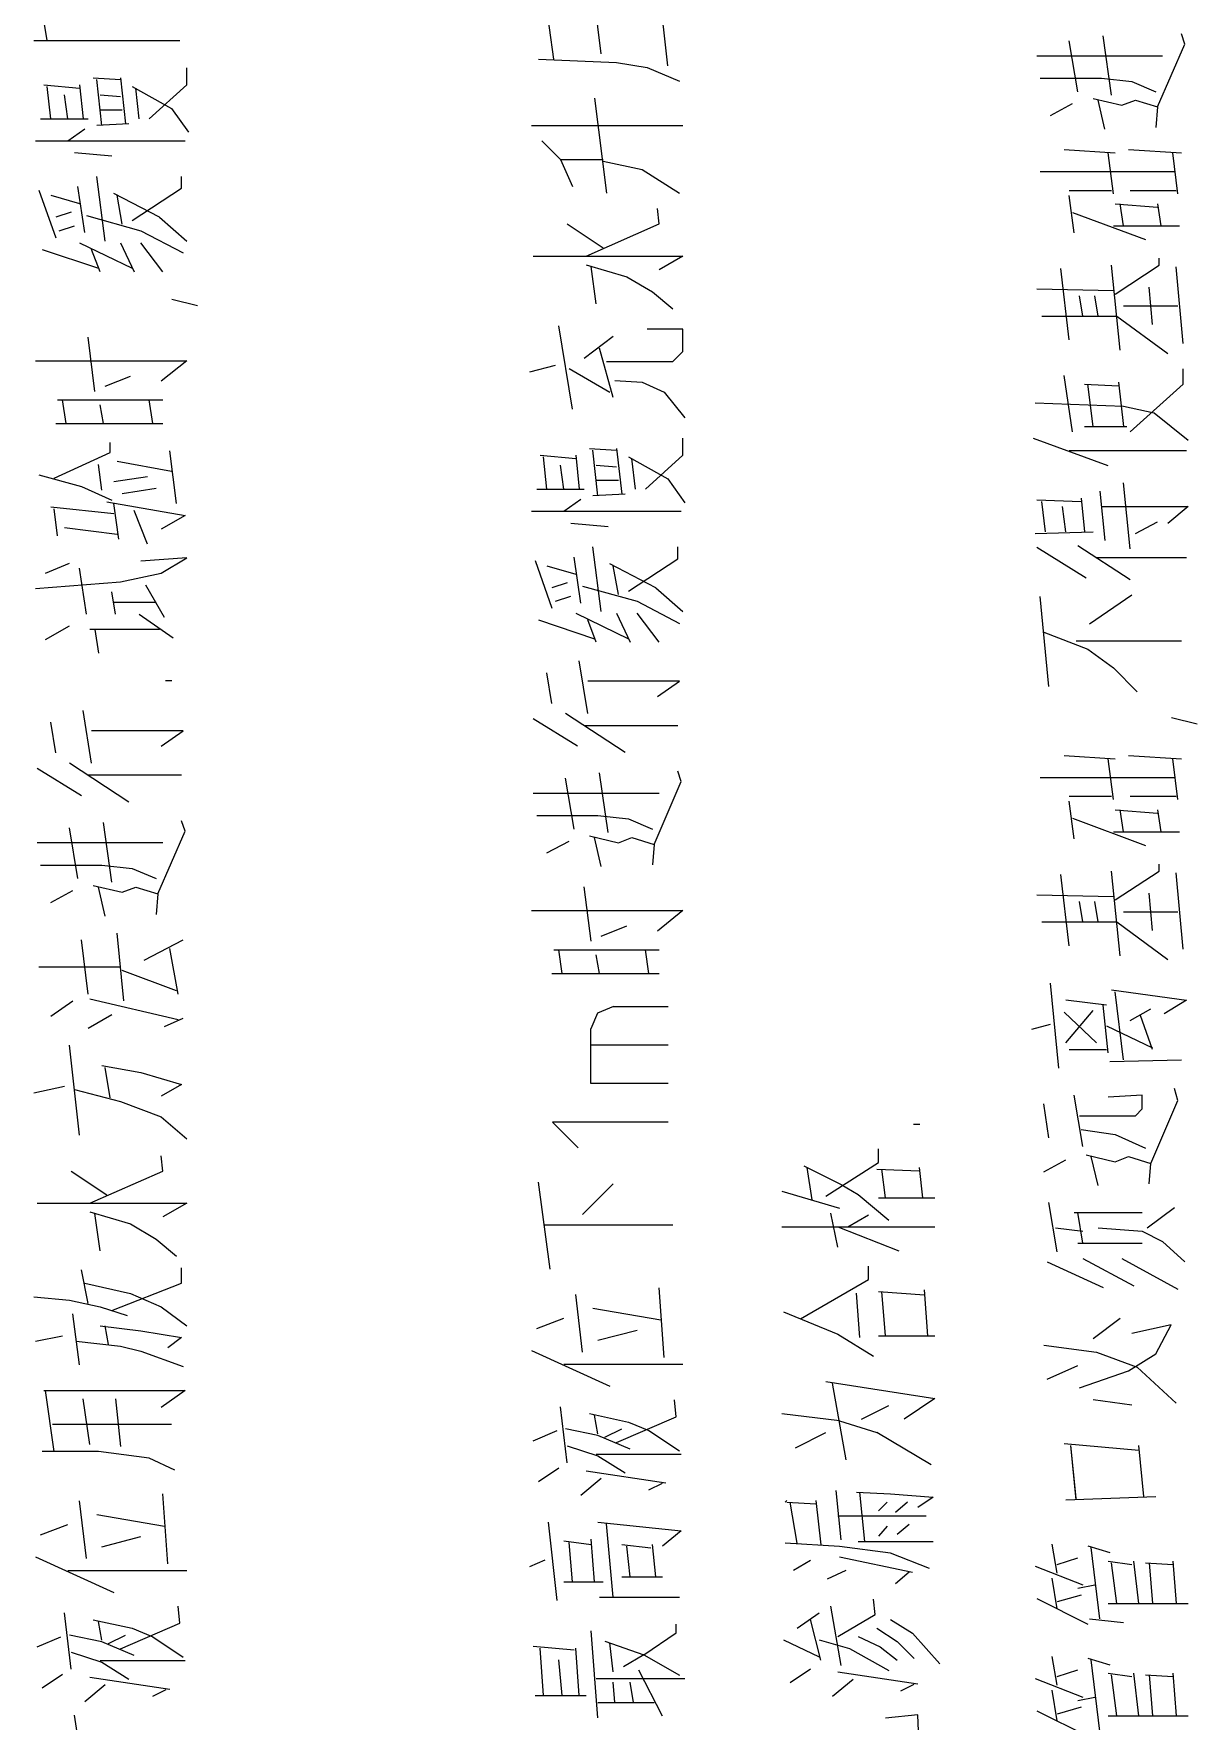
# Model space of a CAD drawing. Header units: millimetres. Extents: x 0 to 829, y 0 to 586.
# Drawn here: x 381.35 to 413.24, y 466.46 to 512.72 of the extents above; entities that cross this region are included whole.
import ezdxf

# ---------------------------------------------------------------- set-up
doc = ezdxf.new("R2010")
doc.units = ezdxf.units.MM

msp = doc.modelspace()

# ---------------------------------------------------------------- linework, layer by layer
at = {"color": 0, "lineweight": 0}
for points in [[(395.605, 512.028722), (395.372167, 513.753806)], [(396.90675, 512.169833), (396.723306, 513.662083)], [(398.727083, 511.84175), (398.49425, 513.986639)], [(381.719667, 512.54025), (381.627944, 513.097639)], [(410.897917, 511.040944), (410.665083, 512.670778)], [(412.901694, 512.437944), (412.809972, 512.720167)], [(381.34925, 512.54025), (385.356806, 512.54025)], [(409.966583, 511.132667), (409.73375, 512.533194)], [(412.157333, 510.716389), (412.901694, 512.437944)], [(384.517194, 510.395361), (385.543778, 511.326694), (385.543778, 511.792361)], [(395.185194, 512.028722), (397.326556, 511.937), (398.166167, 511.795889), (399.051639, 511.421944)], [(412.294917, 512.113389), (408.848278, 512.113389)], [(381.627944, 511.326694), (382.605139, 511.234972)], [(381.814917, 510.395361), (381.719667, 511.280833)], [(382.605139, 511.326694), (382.700389, 510.395361)], [(382.979083, 511.513667), (383.726972, 511.467806)], [(383.211917, 510.208389), (383.074333, 511.467806)], [(383.726972, 511.513667), (383.864556, 510.257778)], [(384.051528, 511.280833), (385.123972, 510.674056), (385.589639, 510.021417)], [(384.2385, 510.395361), (384.14325, 511.234972)], [(408.94, 511.506611), (410.619222, 511.506611), (411.455306, 511.414889), (412.107944, 511.132667)], [(382.280583, 510.395361), (382.188861, 511.048)], [(383.166056, 511.048), (383.726972, 511.002139)], [(396.723306, 510.956278), (397.047861, 508.34925)], [(409.218694, 510.483556), (409.825472, 510.808111)], [(410.386389, 510.949222), (411.176611, 510.76225), (411.550556, 510.899833), (412.157333, 510.716389), (412.107944, 510.155472)], [(410.710944, 510.109611), (410.523972, 510.899833)], [(381.536222, 510.395361), (382.8415, 510.395361)], [(383.772833, 510.628194), (383.166056, 510.628194)], [(382.280583, 509.788583), (382.74625, 510.116667)], [(383.959806, 510.257778), (383.074333, 510.208389)], [(394.998222, 510.211917), (399.146889, 510.211917)], [(381.395111, 509.788583), (385.497917, 509.788583)], [(382.467556, 509.464028), (383.490611, 509.372306)], [(395.276917, 509.792111), (395.788444, 509.280583), (396.116528, 508.532694)], [(409.592639, 509.548694), (410.989639, 509.456972)], [(410.943778, 508.338667), (410.806194, 509.456972)], [(411.363583, 509.548694), (412.809972, 509.456972)], [(412.714722, 508.338667), (412.577139, 509.456972)], [(395.788444, 509.280583), (396.956139, 509.280583)], [(396.956139, 509.234722), (398.028583, 508.998361), (399.051639, 508.34925)], [(408.94, 508.945444), (412.623, 508.945444)], [(382.74625, 507.273278), (382.559278, 508.532694)], [(383.307167, 507.040444), (383.074333, 508.811389)], [(384.051528, 507.601361), (385.402667, 508.486833), (385.402667, 508.811389)], [(381.486833, 508.437444), (381.956028, 507.132167)], [(381.814917, 508.299861), (382.605139, 508.067028)], [(384.795889, 507.693083), (383.54, 508.345722)], [(383.772833, 507.506111), (383.631722, 508.299861)], [(409.73375, 508.430389), (410.897917, 508.430389)], [(409.871333, 507.266222), (409.73375, 508.292806)], [(410.989639, 508.059972), (412.157333, 507.964722)], [(411.222472, 507.453194), (411.13075, 508.059972)], [(411.409444, 508.430389), (412.668861, 508.430389)], [(412.157333, 508.059972), (412.249056, 507.453194)], [(382.372306, 507.834194), (381.956028, 507.693083)], [(382.792111, 507.738944), (384.284361, 507.319139), (385.448528, 506.715889)], [(384.795889, 507.693083), (385.543778, 507.040444)], [(396.490472, 506.624167), (398.49425, 507.509639), (398.444861, 507.929444)], [(409.825472, 507.827139), (411.82925, 507.07925)], [(382.04775, 507.319139), (382.467556, 507.46025)], [(395.975417, 507.509639), (396.956139, 506.857)], [(410.943778, 507.453194), (412.760583, 507.453194)], [(381.582083, 506.807611), (383.120194, 506.296083)], [(382.605139, 506.994583), (384.051528, 506.296083)], [(383.166056, 506.200833), (382.933222, 506.807611)], [(383.726972, 506.994583), (384.097389, 506.200833)], [(384.891139, 506.200833), (384.284361, 506.994583)], [(395.044083, 506.624167), (399.146889, 506.624167), (398.49425, 506.250222)], [(396.490472, 506.391333), (397.608778, 506.06325), (398.307278, 505.643444), (398.864667, 505.177778)], [(396.769167, 505.318889), (396.628056, 506.345472)], [(409.73375, 504.331111), (409.500917, 506.289028)], [(411.13075, 504.052417), (410.897917, 506.38075)], [(410.989639, 505.587), (412.203194, 506.38075), (412.203194, 506.567722)], [(412.855833, 504.235861), (412.668861, 506.334889)], [(408.848278, 505.728111), (410.943778, 505.68225)], [(412.016222, 504.750917), (411.9245, 505.773972)], [(385.836583, 505.265972), (385.134556, 505.438833)], [(410.104167, 504.98375), (410.012444, 505.541139)], [(410.523972, 504.98375), (410.43225, 505.541139)], [(411.222472, 505.262444), (412.714722, 505.262444)], [(408.985861, 504.98375), (411.039028, 504.98375)], [(411.039028, 504.98375), (412.436028, 503.957167)], [(383.024944, 502.92), (382.8415, 504.408722)], [(396.116528, 502.429639), (395.742583, 504.712111)], [(396.441083, 503.826639), (397.234833, 504.433417)], [(398.864667, 503.734917), (399.146889, 504.013611), (399.146889, 504.620389), (398.166167, 504.620389)], [(397.234833, 502.754194), (396.860889, 504.105333)], [(381.395111, 503.756083), (385.543778, 503.756083), (384.845278, 503.198694)], [(394.952361, 503.452694), (395.650861, 503.639667)], [(396.024806, 503.547944), (397.143111, 502.895306)], [(397.047861, 503.734917), (398.864667, 503.734917)], [(411.409444, 501.812278), (412.855833, 503.117556), (412.855833, 503.537361)], [(383.307167, 503.057583), (384.005667, 503.339806)], [(397.280694, 503.219861), (398.028583, 503.174), (398.631833, 502.895306), (399.19275, 502.196806)], [(409.825472, 501.812278), (409.592639, 503.350389)], [(410.153556, 503.117556), (411.084889, 503.071694)], [(410.386389, 501.953389), (410.245278, 503.117556)], [(411.084889, 503.166944), (411.222472, 501.953389)], [(382.001889, 502.687167), (384.891139, 502.687167)], [(382.234722, 502.034528), (382.139472, 502.687167)], [(383.257778, 502.034528), (383.166056, 502.546056)], [(384.612444, 502.034528), (384.517194, 502.687167)], [(408.798889, 502.606028), (411.222472, 502.514306), (412.062083, 502.327333), (412.993417, 501.579444)], [(381.956028, 502.034528), (384.891139, 502.034528)], [(381.906639, 500.542278), (383.44475, 501.240778), (383.44475, 501.519472)], [(398.120306, 500.238889), (399.146889, 501.170222), (399.146889, 501.635889)], [(410.806194, 500.880944), (408.753028, 501.628833)], [(410.153556, 501.953389), (411.317722, 501.953389)], [(385.261556, 499.843778), (385.078111, 501.286639)], [(395.231056, 501.170222), (396.20825, 501.0785)], [(395.418028, 500.238889), (395.322778, 501.124361)], [(396.20825, 501.170222), (396.3035, 500.238889)], [(396.582194, 501.357194), (397.326556, 501.311333)], [(396.815028, 500.051917), (396.673917, 501.311333)], [(397.326556, 501.357194), (397.467667, 500.097778)], [(397.654639, 501.124361), (398.727083, 500.517583), (399.19275, 499.864944)], [(397.841611, 500.238889), (397.746361, 501.0785)], [(409.73375, 501.30075), (412.947556, 501.30075)], [(381.486833, 500.634), (382.654528, 500.309444), (383.490611, 499.9355)], [(383.211917, 500.214194), (383.120194, 500.916222)], [(383.54, 500.447028), (384.471333, 500.588139)], [(383.631722, 501.007944), (385.123972, 500.72925)], [(395.883694, 500.238889), (395.788444, 500.891528)], [(396.769167, 500.891528), (397.326556, 500.845667)], [(383.772833, 500.122472), (384.704167, 500.263583)], [(395.139333, 500.238889), (396.441083, 500.238889)], [(397.375944, 500.471722), (396.769167, 500.471722)], [(410.569833, 500.182444), (410.710944, 498.831306)], [(411.409444, 498.598472), (411.222472, 500.415278)], [(383.54, 499.561556), (381.814917, 499.748528)], [(382.001889, 498.958306), (381.906639, 499.702667)], [(383.353028, 499.889639), (385.497917, 499.515694), (384.845278, 499.145278)], [(383.677583, 498.863056), (383.54, 499.843778)], [(395.883694, 499.632111), (396.349361, 499.960194)], [(397.559389, 500.097778), (396.673917, 500.051917)], [(408.848278, 499.949611), (410.058306, 499.90375)], [(409.081111, 499.064139), (408.985861, 499.90375)], [(409.6385, 499.064139), (409.546778, 499.762639)], [(410.058306, 499.995472), (410.153556, 499.064139)], [(410.619222, 499.762639), (412.993417, 499.762639), (412.436028, 499.296972)], [(384.471333, 498.725472), (384.097389, 499.656806)], [(394.998222, 499.632111), (399.0975, 499.632111)], [(396.070667, 499.307556), (397.093722, 499.212306)], [(411.550556, 499.018278), (412.157333, 499.342833)], [(382.188861, 499.191139), (383.631722, 499.004167)], [(408.798889, 499.018278), (410.386389, 499.064139)], [(381.395111, 497.511917), (383.726972, 497.698889), (384.845278, 497.931722), (385.543778, 498.351528), (384.284361, 498.259806)], [(395.089944, 498.280972), (395.555611, 496.975694)], [(396.349361, 497.116806), (396.162389, 498.376222)], [(396.90675, 496.883972), (396.673917, 498.654917)], [(397.654639, 497.441361), (399.005778, 498.326833), (399.005778, 498.654917)], [(408.848278, 498.644333), (410.199417, 497.804722)], [(409.966583, 498.690194), (411.409444, 497.758861)], [(410.478111, 498.365639), (412.947556, 498.365639)], [(381.673806, 497.931722), (382.326444, 498.210417)], [(382.792111, 496.813417), (382.605139, 498.072833)], [(395.418028, 498.139861), (396.20825, 497.907028)], [(398.399, 497.536611), (397.143111, 498.18925)], [(397.375944, 497.349639), (397.234833, 498.139861)], [(383.585861, 496.813417), (383.490611, 497.420194)], [(384.937, 496.721694), (384.425472, 497.607167)], [(395.975417, 497.674194), (395.555611, 497.536611)], [(396.395222, 497.582472), (397.887472, 497.162667), (399.051639, 496.555889)], [(398.399, 497.536611), (399.146889, 496.883972)], [(383.54, 497.1415), (384.704167, 497.1415)], [(395.650861, 497.162667), (396.070667, 497.303778)], [(409.172833, 494.82375), (408.94, 497.293194)], [(410.291139, 496.548833), (411.455306, 497.339056)], [(381.673806, 496.114917), (382.326444, 496.488861)], [(384.2385, 496.813417), (385.169833, 496.160778)], [(395.185194, 496.651139), (396.723306, 496.136083)], [(396.20825, 496.838111), (397.654639, 496.136083)], [(396.769167, 496.044361), (396.536333, 496.651139)], [(397.326556, 496.838111), (397.7005, 496.044361)], [(398.49425, 496.044361), (397.887472, 496.838111)], [(384.795889, 496.393611), (382.887361, 496.393611)], [(383.024944, 496.393611), (383.120194, 495.740972)], [(409.03525, 496.316), (410.245278, 495.850333), (410.943778, 495.335278), (411.596417, 494.682639)], [(409.920722, 496.083167), (412.809972, 496.083167)], [(396.536333, 494.086444), (396.3035, 495.532833)], [(395.555611, 494.365139), (395.418028, 495.20475)], [(385.134556, 494.978972), (384.958167, 494.978972)], [(398.444861, 494.552111), (399.051639, 494.971917), (396.536333, 494.971917)], [(382.933222, 492.72825), (382.700389, 494.171111)], [(381.956028, 493.006944), (381.814917, 493.846556)], [(395.044083, 493.948861), (396.257639, 493.200972)], [(397.559389, 493.014), (395.929556, 494.086444)], [(396.441083, 493.761889), (399.005778, 493.761889)], [(413.243889, 493.793639), (412.538333, 493.970028)], [(384.845278, 493.193917), (385.448528, 493.613722), (382.933222, 493.613722)], [(383.959806, 491.655806), (382.326444, 492.72825)], [(409.592639, 492.939917), (410.989639, 492.844667)], [(410.943778, 491.726361), (410.806194, 492.844667)], [(411.363583, 492.939917), (412.809972, 492.844667)], [(412.714722, 491.726361), (412.577139, 492.844667)], [(381.440972, 492.587139), (382.654528, 491.842778)], [(382.8415, 492.403694), (385.402667, 492.403694)], [(396.162389, 490.9185), (395.929556, 492.3155)], [(397.093722, 490.82325), (396.860889, 492.456611)], [(399.0975, 492.223778), (399.005778, 492.502472)], [(408.94, 492.333139), (412.623, 492.333139)], [(398.49425, 491.895694), (395.044083, 491.895694)], [(398.353139, 490.498694), (399.0975, 492.223778)], [(409.73375, 491.821611), (410.897917, 491.821611)], [(411.409444, 491.821611), (412.668861, 491.821611)], [(409.871333, 490.653917), (409.73375, 491.6805)], [(410.989639, 491.447667), (412.157333, 491.352417)], [(411.222472, 490.840889), (411.13075, 491.447667)], [(412.157333, 491.447667), (412.249056, 490.840889)], [(382.559278, 489.560306), (382.326444, 490.957306)], [(383.490611, 489.465056), (383.257778, 491.098417)], [(385.497917, 490.865583), (385.402667, 491.144278)], [(395.139333, 491.292444), (396.815028, 491.292444), (397.654639, 491.197194), (398.307278, 490.9185)], [(409.825472, 491.214833), (411.82925, 490.466944)], [(384.891139, 490.5375), (381.440972, 490.5375)], [(384.750028, 489.1405), (385.497917, 490.865583)], [(395.418028, 490.265861), (396.024806, 490.590417)], [(396.582194, 490.731528), (397.375944, 490.544556), (397.746361, 490.685667), (398.353139, 490.498694), (398.307278, 489.937778)], [(396.90675, 489.891917), (396.723306, 490.685667)], [(410.943778, 490.840889), (412.760583, 490.840889)], [(410.989639, 488.978222), (412.203194, 489.768444), (412.203194, 489.955417)], [(381.536222, 489.930722), (383.211917, 489.930722), (384.051528, 489.839), (384.704167, 489.560306)], [(409.73375, 487.718806), (409.500917, 489.676722)], [(411.13075, 487.440111), (410.897917, 489.768444)], [(412.855833, 487.627083), (412.668861, 489.722583)], [(381.814917, 488.907667), (382.421694, 489.232222)], [(382.979083, 489.373333), (383.772833, 489.186361), (384.14325, 489.327472), (384.750028, 489.1405), (384.704167, 488.579583)], [(383.307167, 488.533722), (383.120194, 489.327472)], [(396.628056, 487.842278), (396.441083, 489.334528)], [(408.848278, 489.115806), (410.943778, 489.069944)], [(412.016222, 488.138611), (411.9245, 489.165194)], [(394.998222, 488.681889), (399.146889, 488.681889), (398.444861, 488.120972)], [(410.104167, 488.371444), (410.012444, 488.932361)], [(410.523972, 488.371444), (410.43225, 488.932361)], [(411.222472, 488.650139), (412.714722, 488.650139)], [(396.90675, 487.983389), (397.608778, 488.262083)], [(408.985861, 488.371444), (411.039028, 488.371444)], [(411.039028, 488.371444), (412.436028, 487.344861)], [(382.8415, 486.388833), (382.654528, 487.881083)], [(383.818694, 486.205389), (383.631722, 488.068056)], [(384.376083, 487.323694), (385.448528, 487.881083)], [(385.310944, 486.388833), (385.078111, 487.64825)], [(395.605, 487.609444), (398.49425, 487.609444)], [(395.837833, 486.956806), (395.742583, 487.609444)], [(396.860889, 486.956806), (396.769167, 487.468333)], [(398.212028, 486.956806), (398.120306, 487.609444)], [(383.726972, 487.136722), (381.486833, 487.136722)], [(385.261556, 486.484083), (383.772833, 487.041472)], [(395.555611, 486.956806), (398.49425, 486.956806)], [(385.310944, 485.690333), (382.887361, 486.25125)], [(409.451528, 484.363889), (409.218694, 486.692222)], [(410.897917, 486.508778), (412.947556, 486.226556), (412.340778, 485.856139)], [(411.222472, 484.596722), (410.989639, 486.459389)], [(381.814917, 485.785583), (382.421694, 486.205389)], [(382.8415, 485.4575), (383.490611, 485.831444)], [(397.238361, 486.057222), (396.804444, 485.873778), (396.624528, 485.439861)], [(397.238361, 486.057222), (398.737667, 486.057222)], [(409.592639, 485.902), (410.478111, 485.062389)], [(410.756806, 486.088972), (409.6385, 486.226556)], [(409.6385, 485.062389), (410.386389, 485.947861)], [(410.806194, 484.783694), (410.665083, 486.088972)], [(411.409444, 485.669167), (411.970361, 485.993722)], [(412.016222, 484.875417), (411.691667, 485.80675)], [(384.937, 485.503361), (385.448528, 485.736194)], [(398.737667, 483.944083), (396.624528, 483.944083), (396.624528, 485.439861)], [(408.707167, 485.436333), (409.218694, 485.573917)], [(410.756806, 485.528056), (412.016222, 484.921278)], [(382.605139, 482.522389), (382.326444, 484.991833)], [(398.737667, 484.998889), (396.624528, 484.998889)], [(409.73375, 484.875417), (410.756806, 484.875417)], [(383.211917, 484.434444), (384.284361, 484.247472), (385.402667, 483.919389), (384.845278, 483.594833)], [(410.852056, 484.550861), (412.809972, 484.596722)], [(383.44475, 483.548972), (383.307167, 484.385056)], [(381.34925, 483.686556), (382.188861, 483.873528)], [(382.467556, 483.781806), (383.726972, 483.453722), (384.845278, 483.033917), (385.543778, 482.427139)], [(410.104167, 482.219), (409.871333, 483.619528)], [(411.550556, 483.058611), (411.737528, 483.245583), (411.737528, 483.619528), (410.806194, 483.570139)], [(411.9245, 481.195944), (411.970361, 481.753333), (412.714722, 483.478417)], [(412.714722, 483.478417), (412.623, 483.802972)], [(409.172833, 482.451833), (409.03525, 483.383167)], [(410.012444, 483.058611), (411.550556, 483.058611)], [(398.737667, 482.88575), (395.566194, 482.88575), (396.27175, 482.183722)], [(405.638, 482.82225), (405.461611, 482.82225)], [(410.058306, 482.684667), (410.989639, 482.547083)], [(410.989639, 482.547083), (411.82925, 482.173139)], [(404.509111, 481.781556), (404.509111, 482.1555)], [(382.887361, 480.659722), (384.891139, 481.541667), (384.845278, 481.961472)], [(402.459472, 481.689833), (403.482528, 481.174778), (403.948194, 480.896083), (404.787806, 480.197583)], [(402.692306, 480.7585), (402.551194, 481.643972)], [(403.062722, 480.850222), (404.509111, 481.781556)], [(405.719139, 480.804361), (405.627417, 481.643972)], [(409.03525, 481.5205), (409.6385, 481.848583)], [(410.199417, 481.986167), (410.989639, 481.799194), (411.363583, 481.940306), (411.970361, 481.753333)], [(410.523972, 481.146556), (410.337, 481.940306)], [(382.372306, 481.541667), (383.353028, 480.892556)], [(395.50975, 478.857028), (395.185194, 481.23475)], [(396.395222, 480.349278), (397.234833, 481.188889)], [(404.46325, 481.594583), (405.627417, 481.548722)], [(404.696083, 480.804361), (404.600833, 481.594583)], [(401.852694, 480.991333), (403.436667, 480.522139)], [(404.509111, 480.804361), (406.047222, 480.804361)], [(381.440972, 480.659722), (385.543778, 480.659722), (384.891139, 480.285778)], [(382.887361, 480.423361), (384.005667, 480.098806), (384.704167, 479.679), (385.261556, 479.213333)], [(383.166056, 479.354444), (383.024944, 480.3775)], [(403.390806, 479.453222), (403.203833, 480.384556)], [(403.6695, 480.010611), (404.230417, 480.338694)], [(409.405667, 479.32975), (409.172833, 480.680889)], [(409.871333, 480.402194), (411.737528, 480.402194)], [(410.104167, 479.562583), (409.966583, 480.402194)], [(411.875111, 479.982389), (412.623, 480.543306)], [(395.322778, 480.070583), (398.864667, 480.070583)], [(401.852694, 480.010611), (406.001361, 480.010611)], [(401.993806, 480.010611), (406.047222, 480.010611)], [(403.390806, 480.010611), (405.0665, 479.357972)], [(409.359806, 479.982389), (410.104167, 479.890667)], [(410.523972, 479.982389), (411.737528, 479.890667), (412.294917, 479.608444), (412.901694, 479.051056)], [(409.966583, 479.562583), (411.737528, 479.562583)], [(383.490611, 477.721083), (385.402667, 478.468972), (385.402667, 478.888778)], [(404.230417, 478.56775), (404.230417, 478.938167)], [(409.126972, 479.051056), (410.665083, 478.352556)], [(410.104167, 479.142778), (411.504694, 478.398417)], [(411.176611, 479.142778), (412.714722, 478.306694)], [(382.8415, 477.908056), (382.654528, 478.839389)], [(382.74625, 478.468972), (384.005667, 478.18675)], [(402.364222, 477.495306), (404.230417, 478.56775)], [(381.34925, 478.095028), (382.326444, 478.003306), (383.166056, 477.816333), (383.910417, 477.5835)], [(384.005667, 478.18675), (384.845278, 477.816333)], [(396.395222, 476.574556), (396.20825, 478.158528)], [(398.631833, 476.433444), (398.49425, 478.3455)], [(403.997583, 476.98025), (403.902333, 478.193806)], [(404.509111, 478.239667), (405.768528, 478.147944)], [(404.696083, 477.029639), (404.600833, 478.239667)], [(405.86025, 477.029639), (405.768528, 478.285528)], [(382.605139, 476.232361), (382.421694, 477.629361)], [(384.845278, 477.816333), (385.543778, 477.301278)], [(395.139333, 477.227194), (395.883694, 477.505889)], [(396.673917, 477.788111), (398.540111, 477.460028)], [(401.898556, 477.682278), (403.390806, 477.0755)], [(410.386389, 476.952028), (411.13075, 477.512944)], [(381.395111, 476.881472), (382.139472, 477.022583)], [(383.166056, 477.301278), (384.284361, 477.163694), (385.402667, 476.976722), (385.028722, 476.698028)], [(383.398889, 476.78975), (383.307167, 477.301278)], [(396.815028, 476.902639), (397.887472, 477.181333)], [(403.390806, 477.0755), (404.368, 476.468722)], [(404.509111, 477.029639), (406.047222, 477.029639)], [(405.768528, 477.029639), (405.86025, 477.029639)], [(410.012444, 475.600889), (411.363583, 476.066556), (412.107944, 476.53575), (412.52775, 477.325972), (411.455306, 477.093139)], [(382.513417, 476.881472), (383.726972, 476.743889), (384.284361, 476.602778), (385.448528, 476.182972)], [(394.998222, 476.620417), (397.143111, 475.643222)], [(409.03525, 476.768583), (410.478111, 476.581611), (411.596417, 476.161806), (412.668861, 475.181083)], [(395.883694, 476.25), (399.146889, 476.25)], [(409.126972, 475.833722), (409.966583, 476.207667)], [(403.062722, 475.770222), (406.047222, 475.304556), (405.207611, 474.743639)], [(403.623639, 473.625333), (403.249694, 475.724361)], [(381.627944, 475.530333), (385.497917, 475.530333), (384.845278, 475.064667)], [(381.906639, 473.854639), (381.673806, 475.530333)], [(382.887361, 474.041611), (382.700389, 475.2975)], [(383.585861, 475.2975), (383.726972, 473.992222)], [(397.326556, 474.105111), (398.959917, 474.803611), (398.914056, 475.269278)], [(410.386389, 475.276333), (411.455306, 475.135222)], [(395.975417, 473.544194), (395.788444, 475.082306)], [(396.582194, 474.895333), (397.654639, 474.6625), (398.212028, 474.429667), (399.051639, 473.872278)], [(396.815028, 474.337944), (396.723306, 474.849472)], [(403.436667, 474.697778), (401.852694, 474.88475)], [(403.436667, 474.697778), (404.46325, 474.373222)], [(404.043444, 474.743639), (404.787806, 475.117583)], [(385.123972, 474.599), (381.860778, 474.599)], [(395.044083, 474.150972), (395.696722, 474.429667)], [(397.7005, 473.918139), (396.815028, 474.292083), (395.929556, 474.479056)], [(397.002, 474.246222), (397.467667, 474.479056)], [(402.226639, 473.953417), (403.062722, 474.373222)], [(405.951972, 473.48775), (404.46325, 474.373222)], [(385.215694, 473.339583), (384.517194, 473.667667), (383.120194, 473.854639), (381.582083, 473.854639)], [(395.975417, 474.009861), (396.815028, 473.731167), (397.559389, 473.2655)], [(396.769167, 473.777028), (399.0975, 473.777028)], [(411.642278, 473.879333), (409.592639, 474.062778)], [(409.920722, 472.524667), (409.779611, 474.016917)], [(409.920722, 472.574056), (409.779611, 474.016917)], [(411.783389, 472.619917), (411.642278, 474.016917)], [(395.185194, 473.032667), (395.742583, 473.406611)], [(398.677694, 472.986806), (396.490472, 473.311361)], [(396.349361, 472.658722), (396.90675, 473.124389)], [(398.212028, 472.799833), (398.585972, 472.986806)], [(382.792111, 470.919528), (382.605139, 472.5035)], [(385.028722, 470.778417), (384.891139, 472.690472)], [(401.944417, 472.461167), (401.993806, 472.507028)], [(401.993806, 472.461167), (402.784028, 472.415306)], [(402.2725, 471.342861), (402.085528, 472.461167)], [(402.784028, 472.507028), (402.925139, 471.297)], [(403.482528, 471.434583), (403.344944, 472.78925)], [(403.902333, 472.739861), (404.833667, 472.694), (406.001361, 472.602278), (405.581556, 472.320056)], [(404.135167, 471.388722), (403.997583, 472.739861)], [(404.509111, 472.228333), (404.741944, 472.461167)], [(405.302861, 472.461167), (404.974778, 472.182472)], [(409.6385, 472.524667), (412.107944, 472.619917)], [(383.074333, 472.129556), (384.937, 471.805)], [(395.696722, 469.769472), (395.463889, 471.914361)], [(396.815028, 471.914361), (399.0975, 471.681528), (398.585972, 471.261722)], [(403.390806, 472.087222), (405.814389, 472.087222)], [(381.536222, 471.568639), (382.280583, 471.850861)], [(383.211917, 471.244083), (384.284361, 471.522778)], [(396.723306, 470.284528), (396.628056, 471.448694)], [(397.234833, 469.864722), (397.047861, 471.8685)], [(404.741944, 471.808528), (404.509111, 471.529833)], [(405.348722, 471.854389), (405.020639, 471.575694)], [(395.883694, 471.402833), (396.628056, 471.307583)], [(396.116528, 470.284528), (396.024806, 471.356972)], [(397.467667, 471.307583), (398.261417, 471.215861)], [(397.7005, 470.422111), (397.608778, 471.261722)], [(398.399, 470.422111), (398.307278, 471.307583)], [(405.906111, 470.644361), (404.833667, 471.064167), (403.436667, 471.251139), (401.944417, 471.342861)], [(403.948194, 471.388722), (406.001361, 471.388722)], [(409.405667, 470.520889), (409.268083, 471.314639)], [(410.245278, 471.268778), (410.852056, 471.081806)], [(410.569833, 469.265), (410.337, 471.222917)], [(381.395111, 470.965389), (383.54, 469.984667)], [(382.280583, 470.591444), (385.543778, 470.591444)], [(394.952361, 470.704333), (395.372167, 470.887778)], [(402.17725, 470.5985), (402.646444, 470.877194)], [(403.112111, 470.365667), (403.623639, 470.5985)], [(403.436667, 470.968917), (405.440444, 470.549111)], [(405.348722, 470.549111), (404.974778, 470.224556)], [(408.798889, 470.707861), (410.104167, 470.196333)], [(409.405667, 470.753722), (409.966583, 470.940694)], [(410.806194, 470.848972), (411.455306, 470.753722)], [(411.039028, 469.684806), (410.897917, 470.803111)], [(411.642278, 469.684806), (411.504694, 470.848972)], [(411.82925, 470.803111), (412.577139, 470.753722)], [(411.9245, 470.803111), (412.016222, 469.684806)], [(412.577139, 470.848972), (412.668861, 469.684806)], [(395.883694, 470.284528), (396.956139, 470.284528)], [(397.467667, 470.422111), (398.585972, 470.422111)], [(409.405667, 469.543694), (409.268083, 470.383306)], [(409.966583, 470.104611), (410.43225, 470.196333)], [(383.726972, 468.446556), (385.356806, 469.148583), (385.310944, 469.61425)], [(396.860889, 469.864722), (399.051639, 469.864722)], [(403.482528, 467.987944), (403.203833, 469.617778)], [(403.390806, 468.778167), (404.417389, 469.384944), (404.368, 469.80475)], [(408.848278, 469.822389), (410.245278, 469.123889)], [(410.058306, 469.917639), (409.405667, 469.730667)], [(410.806194, 469.684806), (412.993417, 469.684806)], [(382.372306, 467.889167), (382.188861, 469.427278)], [(382.979083, 469.240306), (384.051528, 469.007472), (384.612444, 468.774639), (385.448528, 468.213722)], [(383.211917, 468.679389), (383.120194, 469.194444)], [(402.2725, 469.014528), (402.879278, 469.430806)], [(402.925139, 468.129056), (402.646444, 469.247361)], [(404.833667, 469.247361), (405.440444, 468.873417), (406.188333, 468.033806)], [(410.291139, 469.265), (411.222472, 469.16975)], [(381.440972, 468.495944), (382.093611, 468.774639)], [(384.097389, 468.263111), (383.211917, 468.633528), (382.326444, 468.8205)], [(383.398889, 468.587667), (383.864556, 468.8205)], [(396.815028, 466.555667), (396.628056, 468.933389)], [(398.074444, 468.28075), (398.959917, 468.884), (398.959917, 469.116833)], [(401.898556, 468.686444), (402.879278, 468.220778)], [(402.879278, 468.686444), (403.715361, 468.453611)], [(403.948194, 468.778167), (404.554972, 468.499472), (405.020639, 468.129056)], [(404.46325, 469.014528), (405.020639, 468.640583), (405.486306, 468.174917)], [(382.372306, 468.354833), (383.211917, 468.076139), (383.959806, 467.610472)], [(395.044083, 468.513583), (396.162389, 468.418333)], [(395.322778, 467.162444), (395.231056, 468.464194)], [(396.3035, 467.162444), (396.20825, 468.464194)], [(397.002, 468.651167), (398.074444, 468.28075), (397.513528, 467.952667)], [(397.234833, 467.815083), (397.143111, 468.605306)], [(398.074444, 468.28075), (399.051639, 467.719833)], [(403.715361, 468.453611), (404.787806, 467.846833)], [(409.405667, 467.448194), (409.268083, 468.238417)], [(381.582083, 467.377639), (382.139472, 467.748056)], [(383.166056, 468.122), (385.497917, 468.122)], [(395.837833, 467.162444), (395.742583, 468.139639)], [(398.585972, 466.601528), (397.933333, 467.860944)], [(402.085528, 467.522278), (402.646444, 467.892694)], [(405.581556, 467.476417), (403.390806, 467.800972)], [(409.405667, 467.681028), (409.966583, 467.864472)], [(410.245278, 468.192556), (410.852056, 468.005583)], [(410.569833, 466.188778), (410.337, 468.146694)], [(410.806194, 467.77275), (411.455306, 467.681028)], [(411.642278, 466.608583), (411.504694, 467.77275)], [(412.577139, 467.77275), (412.668861, 466.608583)], [(382.74625, 467.003694), (383.307167, 467.469361)], [(385.078111, 467.32825), (382.887361, 467.656333)], [(384.612444, 467.144806), (384.982861, 467.32825)], [(396.769167, 467.628111), (399.19275, 467.628111)], [(397.280694, 466.975472), (397.234833, 467.532861)], [(397.792222, 466.975472), (397.7005, 467.532861)], [(403.249694, 467.148333), (403.810611, 467.614)], [(405.115889, 467.289444), (405.486306, 467.476417)], [(408.798889, 467.631639), (410.104167, 467.120111)], [(409.405667, 466.467472), (409.268083, 467.307083)], [(411.039028, 466.608583), (410.897917, 467.726889)], [(411.82925, 467.726889), (412.577139, 467.681028)], [(411.9245, 467.726889), (412.016222, 466.608583)], [(395.089944, 467.162444), (396.490472, 467.162444)], [(396.815028, 466.975472), (398.353139, 466.975472)], [(410.058306, 466.841417), (409.405667, 466.654444)], [(409.966583, 467.028389), (410.43225, 467.120111)], [(382.654528, 465.373861), (382.467556, 466.62975)], [(405.348722, 465.377389), (405.627417, 465.5185), (405.581556, 466.636806), (404.696083, 466.541556)], [(408.848278, 466.746167), (410.245278, 466.047667)], [(410.806194, 466.608583), (412.993417, 466.608583)]]:
    msp.add_lwpolyline(points, dxfattribs=at)

doc.saveas('drawing.dxf')
